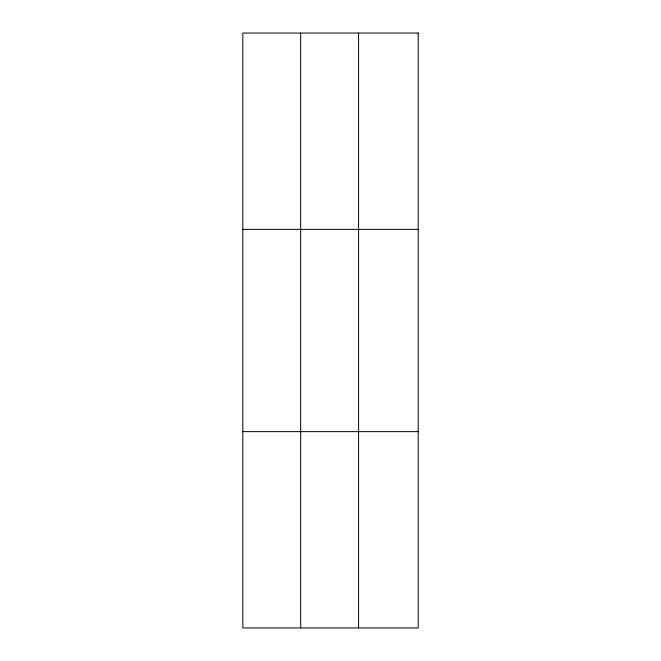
<?xml version="1.0" encoding="UTF-8"?>
<svg xmlns="http://www.w3.org/2000/svg" width="661" height="661" viewBox="0 0 661 661"><rect width="100%" height="100%" fill="white"/><g stroke="black" fill="none" stroke-linecap="round" stroke-linejoin="round"><path stroke-width="0.99" d="M300.681 33.05L300.681 627.95M358.568 33.05L358.568 627.95M242.794 229.367L418.206 229.367M242.794 431.633L418.206 431.633M418.206 33.05L242.794 33.05L242.794 627.95L418.206 627.95L418.206 33.05"/></g></svg>
